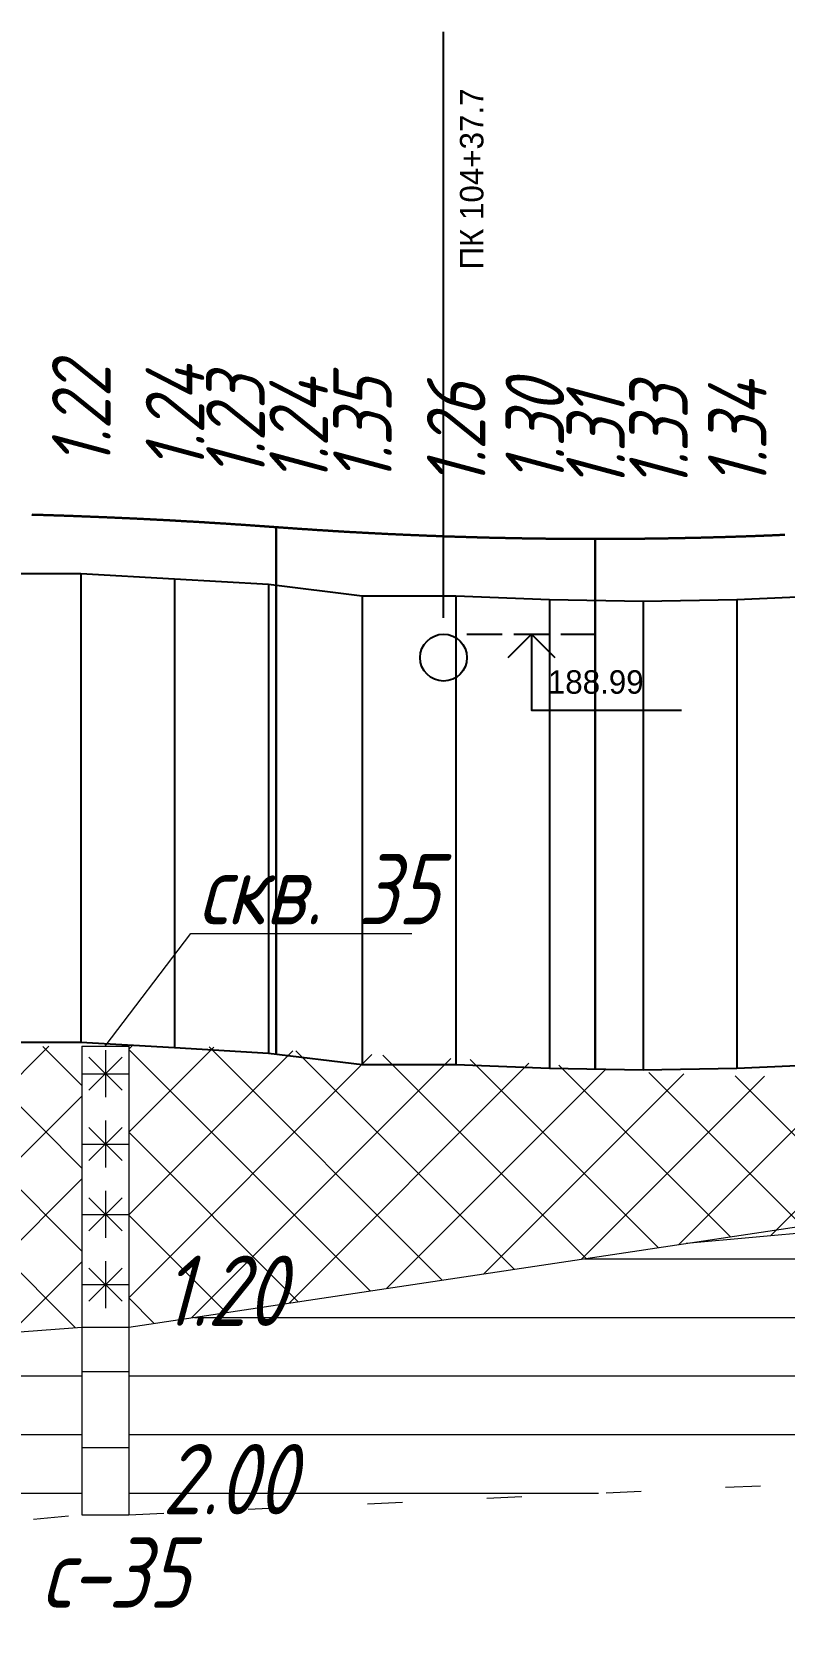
# Model space of a CAD drawing. Extents: x 2172 to 5772, y -842 to -248.
# Drawn here: x 5006.5 to 5038.6, y -431.8 to -363.7 of the extents above; entities that cross this region are included whole.
import ezdxf

# ---------------------------------------------------------------- set-up
doc = ezdxf.new("R2010")
doc.units = 0
doc.header["$MEASUREMENT"] = 0
doc.linetypes.add('CONTI', pattern=[0])
doc.linetypes.add('STROT', pattern=[1.7, 0.5, -1.2])
doc.layers.add('геология', color=7, linetype='CONTINUOUS', lineweight=20)
doc.layers.add('КРАСНЫЙ_ПРОФИЛЬ', color=1, linetype='CONTINUOUS', lineweight=30)
for name, color, linetype in [('ДИНАМИЧЕСКИЕ_КОММУНИКАЦИИ', 7, 'CONTINUOUS'), ('РАБОЧИЕ_ОТМЕТКИ', 1, 'CONTINUOUS'), ('ЧЕРНЫЙ_ПРОФИЛЬ', 7, 'CONTINUOUS')]:
    doc.layers.add(name, color=color, linetype=linetype)
doc.styles.add('ГОСТ', font='gost.TTF', dxfattribs={"oblique": 15, "height": 1})
pattern_1 = [(45, (2171.596, -898.5895), (-1.767767, 1.767767), []), (135, (2171.596, -898.5895), (-1.767767, -1.767767), [])]

# ---------------------------------------------------------------- blocks, each defined once
blk = doc.blocks.new('*U25')
at = {"layer": 'ДИНАМИЧЕСКИЕ_КОММУНИКАЦИИ', "color": 0}
blk.add_circle((0, 0), 1, dxfattribs=at)
blk = doc.blocks.new('*U26')
at = {"layer": 'ДИНАМИЧЕСКИЕ_КОММУНИКАЦИИ', "color": 0}
blk.add_text('188.99', height=1, dxfattribs=at).set_placement((4.45, -2.54))

msp = doc.modelspace()

# ---------------------------------------------------------------- hatches: boundary and pattern name
at = {"layer": 'геология', "linetype": 'Continuous'}
h = msp.add_hatch(dxfattribs=at)
h.set_pattern_fill('ANSI37', color=1, scale=20, style=0)
h.set_pattern_definition(pattern_1)
edge = h.paths.add_edge_path()
edge.add_line((5058.397, -409.789), (5040.596, -408.31))
edge.add_line((5040.596, -408.31), (5036.596, -408.29))
edge.add_line((5036.596, -408.29), (5032.596, -408.13))
edge.add_line((5032.596, -408.13), (5028.596, -407.8))
edge.add_line((5028.596, -407.8), (5024.596, -407.55))
edge.add_line((5024.596, -407.55), (5020.596, -407.35))
edge.add_line((5020.596, -407.35), (5016.596, -407.16))
edge.add_line((5016.596, -407.16), (5012.596, -406.98))
edge.add_line((5012.596, -406.98), (5010.635, -406.999))
edge.add_line((5010.635, -406.999), (5010.635, -419.009))
edge.add_line((5010.635, -419.009), (5057.492, -411.971))
edge.add_arc((5061.369, -412.3), 3.89, 139.8176, 175.15442, ccw=False)
edge = h.paths.add_edge_path()
edge.add_line((5068.178, -404.573), (5064.596, -405.37))
edge.add_line((5064.596, -405.37), (5060.596, -406.22))
edge.add_line((5060.596, -406.22), (5056.596, -406.97))
edge.add_line((5056.596, -406.97), (5052.596, -407.65))
edge.add_line((5052.596, -407.65), (5048.596, -407.98))
edge.add_line((5048.596, -407.98), (5044.596, -408.14))
edge.add_line((5044.596, -408.14), (5040.596, -408.31))
edge.add_line((5040.596, -408.31), (5058.397, -409.789))
edge.add_arc((5061.369, -412.3), 3.89, 30.67706, 139.8176, ccw=False)
edge.add_line((5064.715, -410.315), (5067.164, -410.518))
edge.add_line((5067.164, -410.518), (5068.178, -410.366))
edge.add_line((5068.178, -410.366), (5068.178, -404.573))
edge = h.paths.add_edge_path()
edge.add_line((5096.596, -404.172), (5096.596, -404.13))
edge.add_line((5096.596, -404.13), (5092.596, -403.4))
edge.add_line((5092.596, -403.4), (5088.596, -402.99))
edge.add_line((5088.596, -402.99), (5084.596, -402.72))
edge.add_line((5084.596, -402.72), (5080.596, -402.76))
edge.add_line((5080.596, -402.76), (5076.596, -403.1))
edge.add_line((5076.596, -403.1), (5072.596, -403.7))
edge.add_line((5072.596, -403.7), (5069.178, -404.366))
edge.add_line((5069.178, -404.366), (5070.178, -404.366))
edge.add_line((5070.178, -404.366), (5070.178, -410.366))
edge.add_line((5070.178, -410.366), (5084.647, -410.034))
edge.add_line((5084.647, -410.034), (5096.838, -410.763))
edge.add_arc((5098.78, -407.392), 3.89, 180, 240.04553, ccw=False)
edge.add_arc((5098.78, -407.392), 3.89, 124.1536, 180, ccw=False)
edge = h.paths.add_edge_path()
edge.add_line((5120.596, -408.88), (5116.596, -407.77))
edge.add_line((5116.596, -407.77), (5112.596, -406.93))
edge.add_line((5112.596, -406.93), (5108.596, -406.05))
edge.add_line((5108.596, -406.05), (5104.596, -405.14))
edge.add_line((5104.596, -405.14), (5101.693, -404.813))
edge.add_arc((5098.78, -407.392), 3.89, 0, 41.52261, ccw=False)
edge.add_arc((5098.78, -407.392), 3.89, 293.11307, 360, ccw=False)
edge.add_line((5100.307, -410.97), (5103.262, -411.147))
edge.add_line((5103.262, -411.147), (5128.303, -414.758))
edge.add_line((5128.303, -414.758), (5128.303, -411.758))
edge.add_line((5128.303, -411.758), (5129.303, -411.758))
edge.add_line((5129.303, -411.758), (5128.596, -411.49))
edge.add_line((5128.596, -411.49), (5124.596, -410.12))
edge.add_line((5124.596, -410.12), (5120.596, -408.88))
h.paths.add_polyline_path([(5156.596, -423.48), (5152.596, -421.8), (5148.596, -420), (5144.596, -418), (5140.596, -416.16), (5136.596, -414.49), (5132.596, -413.01), (5130.303, -412.138), (5130.303, -414.758), (5155.472, -426.353), (5189.091, -430.057), (5189.091, -428.057), (5190.091, -428.057), (5188.596, -427.68), (5184.596, -426.81), (5180.596, -426.48), (5176.596, -426), (5172.596, -425.51), (5168.596, -425.12), (5164.596, -424.59), (5160.596, -424.09)])
h.paths.add_polyline_path([(5224.596, -435.25), (5220.596, -434.77), (5216.596, -434.35), (5212.596, -433.54), (5208.596, -432.81), (5204.596, -432.03), (5200.596, -430.64), (5196.596, -429.68), (5192.596, -428.69), (5191.091, -428.309), (5191.091, -430.057), (5216.701, -436.875), (5250.3, -441.943), (5250.3, -438.846), (5248.596, -438.68), (5244.596, -438.3), (5240.596, -437.89), (5236.596, -437.31), (5232.596, -436.56), (5228.596, -435.87)])
h.paths.add_polyline_path([(5280.596, -442.87), (5276.596, -441.78), (5272.596, -441.57), (5268.596, -440.66), (5264.596, -439.98), (5260.596, -439.68), (5256.596, -439.31), (5252.596, -439.07), (5252.3, -439.041), (5252.3, -441.943), (5266.285, -443.519), (5276.572, -445.311), (5292.596, -446.62), (5288.596, -445.37), (5284.596, -444.09)])
h.paths.add_polyline_path([(5310.157, -445.848), (5308.596, -445.95), (5304.596, -446.8), (5300.596, -447.32), (5296.596, -447.04), (5292.596, -446.62), (5276.572, -445.311), (5290.186, -449.892), (5310.157, -452.781)])
edge = h.paths.add_edge_path()
edge.add_line((5325.392, -447.905), (5324.596, -447.75))
edge.add_line((5324.596, -447.75), (5320.596, -446.92))
edge.add_line((5320.596, -446.92), (5316.596, -446.11))
edge.add_line((5316.596, -446.11), (5312.596, -445.69))
edge.add_line((5312.596, -445.69), (5311.157, -445.783))
edge.add_line((5311.157, -445.783), (5312.157, -445.783))
edge.add_line((5312.157, -445.783), (5312.157, -452.783))
edge.add_line((5312.157, -452.783), (5323.717, -453.945))
edge.add_arc((5326.776, -451.541), 3.89, 180, 218.16699, ccw=False)
edge.add_arc((5326.776, -451.541), 3.89, 110.836, 180, ccw=False)
edge = h.paths.add_edge_path()
edge.add_line((5330.596, -448.925), (5329.427, -448.694))
edge.add_arc((5326.776, -451.541), 3.89, 0, 47.03873, ccw=False)
edge.add_arc((5326.776, -451.541), 3.89, 310.35507, 360, ccw=False)
edge.add_line((5329.295, -454.505), (5333.372, -454.915))
edge.add_line((5333.372, -454.915), (5349.904, -456.331))
edge.add_line((5349.904, -456.331), (5330.596, -448.925))
h.paths.add_polyline_path([(5370.481, -452.375), (5368.773, -452.51), (5364.596, -453.65), (5360.596, -453.58), (5356.596, -453.53), (5352.596, -453.34), (5348.596, -452.61), (5344.596, -451.87), (5340.596, -450.89), (5336.596, -450.02), (5332.596, -449.32), (5330.596, -448.925), (5349.904, -456.331), (5370.31, -457.032)])
h.paths.add_polyline_path([(5367.242, -456.013), (5368.242, -454.013), (5369.242, -456.013)], flags=16)
edge = h.paths.add_edge_path()
edge.add_line((5412.596, -454.68), (5408.596, -453.16))
edge.add_line((5408.596, -453.16), (5404.596, -451.97))
edge.add_line((5404.596, -451.97), (5400.596, -451.32))
edge.add_line((5400.596, -451.32), (5396.596, -451.09))
edge.add_line((5396.596, -451.09), (5392.532, -450.815))
edge.add_line((5392.532, -450.815), (5388.512, -451.168))
edge.add_line((5388.512, -451.168), (5384.596, -451.574))
edge.add_line((5384.596, -451.574), (5380.596, -451.879))
edge.add_line((5380.596, -451.879), (5376.575, -452.044))
edge.add_line((5376.575, -452.044), (5372.663, -452.206))
edge.add_line((5372.663, -452.206), (5371.254, -452.314))
edge.add_line((5371.254, -452.314), (5372.31, -453.032))
edge.add_line((5372.31, -453.032), (5372.31, -457.032))
edge.add_line((5372.31, -457.032), (5387.328, -459.422))
edge.add_line((5387.328, -459.422), (5402.013, -459.992))
edge.add_line((5402.013, -459.992), (5414.483, -460.809))
edge.add_arc((5415.2, -464.633), 3.89, 71.88426, 100.62054, ccw=False)
edge.add_line((5416.409, -460.935), (5430.596, -461.865))
edge.add_line((5430.596, -461.865), (5428.596, -460.72))
edge.add_line((5428.596, -460.72), (5424.596, -458.45))
edge.add_line((5424.596, -458.45), (5420.596, -457.17))
edge.add_line((5420.596, -457.17), (5416.596, -455.91))
edge.add_line((5416.596, -455.91), (5412.596, -454.68))
edge = h.paths.add_edge_path(flags=16)
edge.add_arc((5397.269, -455.3), 3.89, 0, 360)
h.paths.add_polyline_path([(5252.976, -446.173), (5261.501, -446.173), (5261.501, -441.67), (5252.976, -441.67)], flags=17)
h.paths.add_polyline_path([(5252.976, -442.477), (5261.501, -442.477), (5261.501, -437.974), (5252.976, -437.974)])
h.paths.add_polyline_path([(5312.833, -453.531), (5321.572, -453.531), (5321.572, -449.027), (5312.833, -449.027)], flags=17)
h.paths.add_polyline_path([(5357.949, -456.519), (5366.473, -456.519), (5366.473, -452.015), (5357.949, -452.015)], flags=16)
h.paths.add_polyline_path([(5394.624, -457.357), (5399.944, -457.357), (5399.944, -452.847), (5394.624, -452.847)], flags=0)
h.paths.add_polyline_path([(5372.986, -457.536), (5381.725, -457.536), (5381.725, -453.033), (5372.952, -453.087)], flags=17)
h = msp.add_hatch(dxfattribs=at)
h.set_pattern_fill('ANSI31', scale=20, angle=135, style=0)
h.set_pattern_definition([(180, (2171.596, -898.5895), (-4e-16, -2.5), [])])
h.paths.add_polyline_path([(5310.157, -452.781), (5290.186, -449.892), (5252.3, -443.943), (5252.3, -458.943), (5310.157, -465.783)])
h.paths.add_polyline_path([(5291.992, -455.936, -1), (5284.211, -455.936, -1)], flags=16)
h.paths.add_polyline_path([(5307.089, -461.92), (5309.089, -461.92), (5309.089, -463.92), (5307.089, -463.92)], flags=16)
h.paths.add_polyline_path([(5250.3, -443.943), (5191.091, -438.057), (5191.091, -448.057), (5250.3, -458.943)])
h.paths.add_polyline_path([(5224.996, -448.182, -1), (5232.777, -448.182, -1)], flags=16)
h.paths.add_polyline_path([(5189.091, -438.057), (5161.951, -432.05, -0.35106), (5164.991, -435.846, -1), (5157.21, -435.846, -0.404383), (5160.969, -431.958), (5160.974, -431.76), (5153.37, -430.057), (5130.303, -423.758), (5130.303, -431.758), (5189.091, -448.057)])
h.paths.add_polyline_path([(5182.283, -440.103, -1), (5174.502, -440.103, -1)], flags=16)
h.paths.add_polyline_path([(5128.303, -423.758), (5070.178, -412.366), (5070.178, -424.366), (5128.303, -431.758)])
h.paths.add_polyline_path([(5116.905, -425.321, -1), (5109.124, -425.321, -1)], flags=16)
h.paths.add_polyline_path([(5068.178, -412.366), (5065.245, -412.633, -0.837484), (5057.617, -413.327), (5034.426, -415.436), (5010.635, -419.009), (5010.635, -427.009), (5068.178, -424.366)])
h.paths.add_polyline_path([(5057.479, -420.301, -1), (5065.259, -420.301, -1)], flags=16)
h.paths.add_polyline_path([(5008.635, -419.009), (4950.7, -423.332), (4950.7, -432.332), (5008.635, -427.009)])
h.paths.add_polyline_path([(4983.026, -424.831, -1), (4990.807, -424.831, -1)], flags=16)
h.paths.add_polyline_path([(4948.7, -423.332), (4945.982, -422.949), (4890.944, -421.05), (4890.944, -430.05), (4948.7, -432.332)])
h.paths.add_polyline_path([(4945.865, -427.518, -1), (4938.084, -427.518, -1)], flags=16)
h.paths.add_polyline_path([(4858.676, -420.391, -0.414214), (4862.567, -416.5), (4862.653, -415.972), (4838.485, -411.304), (4830.991, -410.994), (4830.991, -427.994), (4881.27, -429.778, -0.349911), (4878.245, -425.985, -1), (4886.026, -425.985, -0.369942), (4882.73, -429.83), (4888.944, -430.05), (4888.944, -421.05), (4862.653, -415.972), (4862.567, -416.5, -0.414214), (4866.457, -420.391, -1)])
h.paths.add_polyline_path([(4828.991, -410.994), (4812.718, -410.53), (4792.986, -410.614), (4770.481, -409.911), (4770.481, -425.911), (4828.991, -427.994)])
h.paths.add_polyline_path([(4768.481, -409.911), (4736.596, -412.39), (4736.596, -422.515), (4768.481, -425.911)])
h.paths.add_polyline_path([(4748.756, -417.417, -1), (4740.975, -417.417, -1)], flags=16)
h.paths.add_polyline_path([(5297.795, -464.426), (5307.608, -464.426), (5307.608, -459.92), (5297.795, -459.92)], flags=25)
h.paths.add_polyline_path([(5286.115, -457.985), (5290.351, -457.985), (5290.351, -453.482), (5286.115, -453.482)], flags=8)
h.paths.add_polyline_path([(5252.976, -446.173), (5261.501, -446.173), (5261.501, -441.67), (5252.976, -441.67)], flags=9)
h.paths.add_polyline_path([(5252.976, -459.677), (5261.716, -459.677), (5261.716, -455.17), (5252.976, -455.17)], flags=25)
h.paths.add_polyline_path([(5226.901, -450.231), (5231.136, -450.231), (5231.136, -445.728), (5226.901, -445.728)], flags=8)
h.paths.add_polyline_path([(5191.766, -448.79), (5200.506, -448.79), (5200.506, -444.284), (5191.766, -444.284)], flags=25)
h.paths.add_polyline_path([(5176.407, -442.152), (5180.642, -442.152), (5180.642, -437.649), (5176.407, -437.649)], flags=8)
h.paths.add_polyline_path([(5130.979, -432.492), (5139.719, -432.492), (5139.719, -427.985), (5130.979, -427.985)], flags=24)
h.paths.add_polyline_path([(5125.827, -436.478), (5135.209, -436.478), (5135.209, -431.975), (5125.827, -431.975)], flags=9)
h.paths.add_polyline_path([(5111.029, -427.37), (5115.264, -427.37), (5115.264, -422.867), (5111.029, -422.867)], flags=8)
h.paths.add_polyline_path([(5070.854, -414.137), (5079.592, -414.137), (5079.592, -409.634), (5070.854, -409.634)], flags=9)
h.paths.add_polyline_path([(5070.853, -425.1), (5079.593, -425.1), (5079.593, -420.593), (5070.853, -420.593)], flags=25)
h.paths.add_polyline_path([(5059.383, -422.35), (5063.619, -422.35), (5063.619, -417.847), (5059.383, -417.847)], flags=8)
h.paths.add_polyline_path([(5011.311, -427.743), (5020.051, -427.743), (5020.051, -423.236), (5011.311, -423.236)], flags=9)
h.paths.add_polyline_path([(5011.311, -419.704), (5019.408, -419.704), (5019.408, -415.198), (5011.311, -415.198)], flags=24)
h.paths.add_polyline_path([(4984.931, -426.88), (4989.166, -426.88), (4989.166, -422.377), (4984.931, -422.377)], flags=8)
h.paths.add_polyline_path([(4951.375, -433.065), (4960.116, -433.065), (4960.116, -428.559), (4951.375, -428.559)], flags=9)
h.paths.add_polyline_path([(4951.376, -424.263), (4958.828, -424.263), (4958.828, -419.76), (4951.376, -419.76)], flags=24)
h.paths.add_polyline_path([(4939.988, -429.567), (4944.224, -429.567), (4944.224, -425.063), (4939.988, -425.063)], flags=8)
h.paths.add_polyline_path([(4891.62, -430.784), (4900.36, -430.784), (4900.36, -426.277), (4891.62, -426.277)], flags=25)
h.paths.add_polyline_path([(4831.666, -428.727), (4840.407, -428.727), (4840.407, -424.221), (4831.666, -424.221)], flags=25)
h.paths.add_polyline_path([(4771.157, -410.825), (4779.895, -410.825), (4779.895, -406.322), (4771.157, -406.322)], flags=9)
h.paths.add_polyline_path([(4771.156, -426.645), (4779.896, -426.645), (4779.896, -422.138), (4771.156, -422.138)], flags=25)
h.paths.add_polyline_path([(4742.88, -419.466), (4747.116, -419.466), (4747.116, -414.963), (4742.88, -414.963)], flags=8)
h = msp.add_hatch(dxfattribs=at)
h.set_pattern_fill('ANSI37', color=1, scale=20, style=0)
h.set_pattern_definition(pattern_1)
h.paths.add_polyline_path([(5008.635, -407.019), (5004.596, -407.03), (5000.596, -406.8), (4996.596, -406.94), (4992.596, -407.37), (4988.596, -407.73), (4984.596, -408.09), (4980.596, -408.4), (4976.596, -408.8), (4972.596, -409.32), (4968.596, -410.02), (4964.596, -410.72), (4960.596, -411.39), (4956.596, -412.03), (4952.596, -412.26), (4950.7, -412.307), (4950.7, -423.332), (5008.635, -419.009)])
h.paths.add_polyline_path([(4983.46, -413.759, -1), (4991.241, -413.759, -1)], flags=16)
h.paths.add_polyline_path([(4984.709, -415.808), (4990.015, -415.808), (4990.015, -411.308), (4984.709, -411.308)], flags=8)
h.paths.add_polyline_path([(4951.376, -424.263), (4958.828, -424.263), (4958.828, -419.76), (4951.376, -419.76)], flags=9)
h = msp.add_hatch(dxfattribs=at)
h.set_pattern_fill('ANSI31', scale=20, style=0)
h.set_pattern_definition([(45, (2171.596, -898.5895), (-1.767767, 1.767767), [])])
h.paths.add_polyline_path([(4867.001, -412.939), (4862.381, -412.494), (4846.625, -411.641), (4838.485, -411.304), (4888.944, -421.05), (4888.944, -415.05), (4887.876, -414.947), (4887.876, -416.892), (4885.876, -416.892), (4885.876, -414.892), (4887.299, -414.892), (4873.217, -413.537, -0.502683)])
h.paths.add_polyline_path([(4912.581, -418.243), (4890.944, -415.05), (4890.944, -421.05), (4945.982, -422.949)])
h.paths.add_polyline_path([(5057.479, -412.3, -0.021146), (5057.492, -411.971), (5034.426, -415.436), (5057.617, -413.327, -0.066881)])
h.paths.add_polyline_path([(5068.178, -410.366), (5064.978, -410.847, -0.09598), (5065.259, -412.3, -0.021437), (5065.245, -412.633), (5068.178, -412.366)])
h.paths.add_polyline_path([(5113.36, -412.606), (5103.262, -411.147), (5100.307, -410.97, -0.23578), (5096.838, -410.763), (5084.647, -410.034), (5070.178, -410.366), (5070.178, -412.366), (5128.303, -423.758), (5128.303, -414.758), (5113.36, -412.606, -0.372857), (5116.695, -416.457, -1), (5108.914, -416.457, -0.456816)])
h.paths.add_polyline_path([(5125.235, -416.6), (5127.235, -416.6), (5127.235, -418.6), (5125.235, -418.6)], flags=16)
h.paths.add_polyline_path([(5189.091, -430.057), (5161.08, -426.971), (5160.974, -431.76), (5189.091, -438.057)])
h.paths.add_polyline_path([(5186.022, -432.899), (5188.022, -432.899), (5188.022, -434.899), (5186.022, -434.899)], flags=16)
h.paths.add_polyline_path([(5155.472, -426.353), (5130.303, -414.758), (5130.303, -423.758), (5153.37, -430.057), (5160.974, -431.76), (5161.08, -426.971)])
h.paths.add_polyline_path([(5216.701, -436.875), (5191.091, -430.057), (5191.091, -438.057), (5250.3, -443.943), (5250.3, -441.943)])
h.paths.add_polyline_path([(5276.572, -445.311), (5266.285, -443.519), (5252.3, -441.943), (5252.3, -443.943), (5290.186, -449.892)])
h.paths.add_polyline_path([(5176.729, -435.405), (5185.682, -435.405), (5185.682, -430.901), (5176.729, -430.901)], flags=25)
h.paths.add_polyline_path([(5130.979, -424.598), (5139.076, -424.598), (5139.076, -420.091), (5130.979, -420.091)], flags=25)
h.paths.add_polyline_path([(5191.766, -438.814), (5199.863, -438.814), (5199.863, -434.308), (5191.766, -434.308)], flags=25)
h.paths.add_polyline_path([(5252.976, -446.173), (5261.501, -446.173), (5261.501, -441.67), (5252.976, -441.67)], flags=9)
h = msp.add_hatch(dxfattribs=at)
h.set_pattern_fill('ANSI31', scale=26, angle=135, style=0)
h.set_pattern_definition([(180, (6423.4675, -2871.397), (-7e-16, -3.25), [])])
h.paths.add_polyline_path([(5010.635, -419.009), (5008.635, -419.009), (5008.635, -427.009), (5010.635, -427.009)])

# ---------------------------------------------------------------- linework, layer by layer
at = {"layer": 'геология', "color": 7, "linetype": 'Continuous'}
for p, q in [((5009.635, -407.009), (5013.281, -402.208)), ((5013.281, -402.208), (5022.725, -402.208)), ((5008.635, -407.009), (5010.635, -407.009)), ((5010.635, -419.009), (5068.178, -410.366)), ((5068.178, -412.366), (5034.426, -415.436)), ((4950.7, -423.332), (5008.635, -419.009)), ((5008.635, -419.009), (5010.635, -419.009)), ((5008.635, -419.009), (5010.635, -419.009)), ((5008.635, -427.009), (5010.635, -427.009)), ((5008.635, -427.009), (5010.635, -427.009)), ((5008.635, -427.009), (5010.635, -427.009))]:
    msp.add_line(p, q, dxfattribs=at)
at = {"layer": 'геология', "color": 7, "linetype": 'Continuous', "ltscale": 5}
for p, q in [((5008.635, -407.009), (5008.635, -427.009)), ((5010.635, -407.009), (5010.635, -427.009))]:
    msp.add_line(p, q, dxfattribs=at)
at = {"layer": 'геология', "color": 1, "linetype": 'Continuous'}
for p, q in [((5009.642, -407.192), (5009.642, -409.192)), ((5008.935, -408.899), (5010.349, -407.485)), ((5010.349, -408.899), (5008.935, -407.485)), ((5008.642, -408.192), (5010.642, -408.192)), ((5009.642, -410.192), (5009.642, -412.192)), ((5008.935, -411.899), (5010.349, -410.485)), ((5010.349, -411.899), (5008.935, -410.485)), ((5008.642, -411.192), (5010.642, -411.192)), ((5008.935, -414.899), (5010.349, -413.485)), ((5010.349, -414.899), (5008.935, -413.485)), ((5009.642, -413.192), (5009.642, -415.192)), ((5008.642, -414.192), (5010.642, -414.192)), ((5009.642, -416.192), (5009.642, -418.192)), ((5008.935, -417.899), (5010.349, -416.485)), ((5010.349, -417.899), (5008.935, -416.485)), ((5008.642, -417.192), (5010.642, -417.192))]:
    msp.add_line(p, q, dxfattribs=at)
at = {"layer": 'геология', "color": 7, "linetype": 'STROT', "ltscale": 3}
for p, q in [((5010.635, -427.009), (5068.178, -424.366)), ((4950.7, -432.332), (5008.635, -427.009))]:
    msp.add_line(p, q, dxfattribs=at)
at = {"layer": 'ДИНАМИЧЕСКИЕ_КОММУНИКАЦИИ', "color": 7}
for points in [[(5024.073, -388.736), (5024.073, -363.736)], [(5025.073, -389.436), (5026.573, -389.436)], [(5026.823, -390.436), (5027.823, -389.436), (5028.823, -390.436)], [(5027.073, -389.436), (5028.573, -389.436)], [(5027.823, -389.436), (5027.823, -392.676), (5034.223, -392.676)], [(5029.073, -389.436), (5030.573, -389.436)]]:
    msp.add_lwpolyline(points, dxfattribs=at)
at = {"layer": 'КРАСНЫЙ_ПРОФИЛЬ'}
for p, q in [((5016.929, -384.87), (5016.929, -407.349)), ((5030.547, -385.373), (5030.547, -407.992))]:
    msp.add_line(p, q, dxfattribs=at)
for points in [[(5006.493, -384.336), (5006.533, -384.337), (5006.573, -384.339), (5006.613, -384.34), (5006.653, -384.341), (5006.693, -384.342), (5006.733, -384.343), (5006.773, -384.344), (5006.813, -384.346), (5006.853, -384.347), (5006.893, -384.348), (5006.933, -384.349), (5006.973, -384.35), (5007.013, -384.352), (5007.053, -384.353), (5007.093, -384.354), (5007.133, -384.355), (5007.173, -384.357), (5007.213, -384.358), (5007.253, -384.359), (5007.293, -384.36), (5007.333, -384.362), (5007.373, -384.363), (5007.413, -384.364), (5007.453, -384.365), (5007.493, -384.367), (5007.533, -384.368), (5007.573, -384.369), (5007.613, -384.371), (5007.653, -384.372), (5007.693, -384.373), (5007.733, -384.375), (5007.773, -384.376), (5007.813, -384.377), (5007.853, -384.379), (5007.893, -384.38), (5007.933, -384.382), (5007.972, -384.383), (5008.012, -384.384), (5008.052, -384.386), (5008.092, -384.387), (5008.132, -384.389), (5008.172, -384.39), (5008.212, -384.391), (5008.252, -384.393), (5008.292, -384.394), (5008.332, -384.396), (5008.372, -384.397), (5008.412, -384.399), (5008.452, -384.4), (5008.492, -384.402), (5008.532, -384.403), (5008.572, -384.405), (5008.596, -384.406), (5008.612, -384.406), (5008.652, -384.408), (5008.692, -384.409), (5008.732, -384.411), (5008.772, -384.412), (5008.812, -384.414), (5008.852, -384.415), (5008.892, -384.417), (5008.932, -384.418), (5008.972, -384.42), (5009.012, -384.422), (5009.052, -384.423), (5009.092, -384.425), (5009.132, -384.426), (5009.172, -384.428), (5009.212, -384.43), (5009.252, -384.431), (5009.292, -384.433), (5009.332, -384.434), (5009.372, -384.436), (5009.412, -384.438), (5009.452, -384.439), (5009.492, -384.441), (5009.532, -384.443), (5009.572, -384.444), (5009.612, -384.446), (5009.652, -384.448), (5009.692, -384.449), (5009.732, -384.451), (5009.772, -384.453), (5009.812, -384.454), (5009.852, -384.456), (5009.892, -384.458), (5009.932, -384.46), (5009.972, -384.461), (5010.012, -384.463), (5010.052, -384.465), (5010.092, -384.467), (5010.132, -384.468), (5010.172, -384.47), (5010.212, -384.472), (5010.252, -384.474), (5010.292, -384.475), (5010.332, -384.477), (5010.372, -384.479), (5010.412, -384.481), (5010.452, -384.483), (5010.491, -384.485), (5010.531, -384.486), (5010.571, -384.488), (5010.611, -384.49), (5010.651, -384.492), (5010.691, -384.494), (5010.731, -384.496), (5010.771, -384.498), (5010.811, -384.499), (5010.851, -384.501), (5010.891, -384.503), (5010.931, -384.505), (5010.971, -384.507), (5011.011, -384.509), (5011.051, -384.511), (5011.091, -384.513), (5011.131, -384.515), (5011.171, -384.517), (5011.211, -384.519), (5011.251, -384.521), (5011.291, -384.523), (5011.331, -384.525), (5011.371, -384.527), (5011.411, -384.529), (5011.451, -384.531), (5011.491, -384.533), (5011.531, -384.535), (5011.571, -384.537), (5011.611, -384.539), (5011.651, -384.541), (5011.691, -384.543), (5011.731, -384.545), (5011.771, -384.547), (5011.811, -384.549), (5011.851, -384.551), (5011.891, -384.553), (5011.931, -384.555), (5011.971, -384.557), (5012.011, -384.559), (5012.051, -384.561), (5012.091, -384.563), (5012.131, -384.565), (5012.171, -384.568), (5012.211, -384.57), (5012.251, -384.572), (5012.291, -384.574), (5012.331, -384.576), (5012.371, -384.578), (5012.411, -384.58), (5012.451, -384.583), (5012.491, -384.585), (5012.531, -384.587), (5012.571, -384.589), (5012.596, -384.591), (5012.611, -384.591), (5012.651, -384.594), (5012.691, -384.596), (5012.731, -384.598), (5012.771, -384.6), (5012.811, -384.602), (5012.851, -384.605), (5012.891, -384.607), (5012.931, -384.609), (5012.971, -384.611), (5013.01, -384.614), (5013.05, -384.616), (5013.09, -384.618), (5013.13, -384.621), (5013.17, -384.623), (5013.21, -384.625), (5013.25, -384.628), (5013.29, -384.63), (5013.33, -384.632), (5013.37, -384.634), (5013.41, -384.637), (5013.45, -384.639), (5013.49, -384.641), (5013.53, -384.644), (5013.57, -384.646), (5013.61, -384.649), (5013.65, -384.651), (5013.69, -384.653), (5013.73, -384.656), (5013.77, -384.658), (5013.81, -384.661), (5013.85, -384.663), (5013.89, -384.665), (5013.93, -384.668), (5013.97, -384.67), (5014.01, -384.673), (5014.05, -384.675), (5014.09, -384.678), (5014.13, -384.68), (5014.17, -384.683), (5014.21, -384.685), (5014.25, -384.687), (5014.29, -384.69), (5014.33, -384.692), (5014.37, -384.695), (5014.41, -384.697), (5014.45, -384.7), (5014.49, -384.703), (5014.53, -384.705), (5014.57, -384.708), (5014.61, -384.71), (5014.65, -384.713), (5014.69, -384.715), (5014.73, -384.718), (5014.77, -384.72), (5014.81, -384.723), (5014.85, -384.726), (5014.89, -384.728), (5014.93, -384.731), (5014.97, -384.733), (5015.01, -384.736), (5015.05, -384.739), (5015.09, -384.741), (5015.13, -384.744), (5015.17, -384.747), (5015.21, -384.749), (5015.25, -384.752), (5015.29, -384.754), (5015.33, -384.757), (5015.37, -384.76), (5015.41, -384.763), (5015.45, -384.765), (5015.49, -384.768), (5015.529, -384.771), (5015.569, -384.773), (5015.609, -384.776), (5015.649, -384.779), (5015.689, -384.782), (5015.729, -384.784), (5015.769, -384.787), (5015.809, -384.79), (5015.849, -384.793), (5015.889, -384.795), (5015.929, -384.798), (5015.969, -384.801), (5016.009, -384.804), (5016.049, -384.806), (5016.089, -384.809), (5016.129, -384.812), (5016.169, -384.815), (5016.209, -384.818), (5016.249, -384.821), (5016.289, -384.823), (5016.329, -384.826), (5016.369, -384.829), (5016.409, -384.832), (5016.449, -384.835), (5016.489, -384.838), (5016.529, -384.841), (5016.569, -384.843), (5016.596, -384.845), (5016.609, -384.846), (5016.649, -384.849), (5016.689, -384.852), (5016.729, -384.855), (5016.769, -384.858), (5016.809, -384.861), (5016.849, -384.864), (5016.889, -384.867), (5016.929, -384.87)], [(5016.929, -384.87), (5016.969, -384.873), (5017.009, -384.876), (5017.049, -384.879), (5017.089, -384.881), (5017.129, -384.884), (5017.169, -384.887), (5017.209, -384.89), (5017.249, -384.893), (5017.289, -384.896), (5017.329, -384.899), (5017.369, -384.902), (5017.409, -384.905), (5017.449, -384.907), (5017.489, -384.91), (5017.529, -384.913), (5017.569, -384.916), (5017.609, -384.919), (5017.649, -384.921), (5017.689, -384.924), (5017.729, -384.927), (5017.769, -384.93), (5017.809, -384.933), (5017.849, -384.935), (5017.889, -384.938), (5017.929, -384.941), (5017.969, -384.944), (5018.009, -384.946), (5018.049, -384.949), (5018.089, -384.952), (5018.129, -384.954), (5018.169, -384.957), (5018.209, -384.96), (5018.249, -384.962), (5018.289, -384.965), (5018.328, -384.968), (5018.368, -384.97), (5018.408, -384.973), (5018.448, -384.976), (5018.488, -384.978), (5018.528, -384.981), (5018.568, -384.984), (5018.608, -384.986), (5018.648, -384.989), (5018.688, -384.991), (5018.728, -384.994), (5018.768, -384.996), (5018.808, -384.999), (5018.848, -385.001), (5018.888, -385.004), (5018.928, -385.007), (5018.968, -385.009), (5019.008, -385.012), (5019.048, -385.014), (5019.088, -385.017), (5019.128, -385.019), (5019.168, -385.021), (5019.208, -385.024), (5019.248, -385.026), (5019.288, -385.029), (5019.328, -385.031), (5019.368, -385.034), (5019.408, -385.036), (5019.448, -385.039), (5019.488, -385.041), (5019.528, -385.043), (5019.568, -385.046), (5019.608, -385.048), (5019.648, -385.05), (5019.688, -385.053), (5019.728, -385.055), (5019.768, -385.058), (5019.808, -385.06), (5019.848, -385.062), (5019.888, -385.065), (5019.928, -385.067), (5019.968, -385.069), (5020.008, -385.071), (5020.048, -385.074), (5020.088, -385.076), (5020.128, -385.078), (5020.168, -385.08), (5020.208, -385.083), (5020.248, -385.085), (5020.288, -385.087), (5020.328, -385.089), (5020.368, -385.092), (5020.408, -385.094), (5020.448, -385.096), (5020.488, -385.098), (5020.528, -385.1), (5020.568, -385.103), (5020.596, -385.104), (5020.608, -385.105), (5020.648, -385.107), (5020.688, -385.109), (5020.728, -385.111), (5020.768, -385.113), (5020.808, -385.115), (5020.848, -385.117), (5020.888, -385.12), (5020.928, -385.122), (5020.968, -385.124), (5021.008, -385.126), (5021.048, -385.128), (5021.088, -385.13), (5021.128, -385.132), (5021.168, -385.134), (5021.208, -385.136), (5021.248, -385.138), (5021.288, -385.14), (5021.328, -385.142), (5021.368, -385.144), (5021.408, -385.146), (5021.448, -385.148), (5021.488, -385.15), (5021.528, -385.152), (5021.567, -385.154), (5021.607, -385.156), (5021.647, -385.158), (5021.687, -385.16), (5021.727, -385.162), (5021.767, -385.164), (5021.807, -385.165), (5021.847, -385.167), (5021.887, -385.169), (5021.927, -385.171), (5021.967, -385.173), (5022.007, -385.175), (5022.047, -385.177), (5022.087, -385.179), (5022.127, -385.18), (5022.167, -385.182), (5022.207, -385.184), (5022.247, -385.186), (5022.287, -385.188), (5022.327, -385.189), (5022.367, -385.191), (5022.407, -385.193), (5022.447, -385.195), (5022.487, -385.196), (5022.527, -385.198), (5022.567, -385.2), (5022.607, -385.202), (5022.647, -385.203), (5022.687, -385.205), (5022.727, -385.207), (5022.767, -385.208), (5022.807, -385.21), (5022.847, -385.212), (5022.887, -385.213), (5022.927, -385.215), (5022.967, -385.217), (5023.007, -385.218), (5023.047, -385.22), (5023.087, -385.222), (5023.127, -385.223), (5023.167, -385.225), (5023.207, -385.227), (5023.247, -385.228), (5023.287, -385.23), (5023.327, -385.231), (5023.367, -385.233), (5023.407, -385.234), (5023.447, -385.236), (5023.487, -385.237), (5023.527, -385.239), (5023.567, -385.24), (5023.607, -385.242), (5023.647, -385.243), (5023.687, -385.245), (5023.727, -385.246), (5023.767, -385.248), (5023.807, -385.249), (5023.847, -385.251), (5023.887, -385.252), (5023.927, -385.254), (5023.967, -385.255), (5024.007, -385.257), (5024.047, -385.258), (5024.087, -385.259), (5024.127, -385.261), (5024.167, -385.262), (5024.207, -385.264), (5024.247, -385.265), (5024.287, -385.266), (5024.327, -385.268), (5024.367, -385.269), (5024.407, -385.27), (5024.447, -385.272), (5024.487, -385.273), (5024.527, -385.274), (5024.567, -385.276), (5024.596, -385.277), (5024.607, -385.277), (5024.647, -385.278), (5024.687, -385.279), (5024.727, -385.281), (5024.767, -385.282), (5024.806, -385.283), (5024.846, -385.284), (5024.886, -385.286), (5024.926, -385.287), (5024.966, -385.288), (5025.006, -385.289), (5025.046, -385.291), (5025.086, -385.292), (5025.126, -385.293), (5025.166, -385.294), (5025.206, -385.295), (5025.246, -385.296), (5025.286, -385.298), (5025.326, -385.299), (5025.366, -385.3), (5025.406, -385.301), (5025.446, -385.302), (5025.486, -385.303), (5025.526, -385.304), (5025.566, -385.305), (5025.606, -385.306), (5025.646, -385.307), (5025.686, -385.309), (5025.726, -385.31), (5025.766, -385.311), (5025.806, -385.312), (5025.846, -385.313), (5025.886, -385.314), (5025.926, -385.315), (5025.966, -385.316), (5026.006, -385.317), (5026.046, -385.318), (5026.086, -385.319), (5026.126, -385.32), (5026.166, -385.321), (5026.206, -385.322), (5026.246, -385.322), (5026.286, -385.323), (5026.326, -385.324), (5026.366, -385.325), (5026.406, -385.326), (5026.446, -385.327), (5026.486, -385.328), (5026.526, -385.329), (5026.566, -385.33), (5026.606, -385.33), (5026.646, -385.331), (5026.686, -385.332), (5026.726, -385.333), (5026.766, -385.334), (5026.806, -385.335), (5026.846, -385.335), (5026.886, -385.336), (5026.926, -385.337), (5026.966, -385.338), (5027.006, -385.339), (5027.046, -385.339), (5027.086, -385.34), (5027.126, -385.341), (5027.166, -385.342), (5027.206, -385.342), (5027.246, -385.343), (5027.286, -385.344), (5027.326, -385.344), (5027.366, -385.345), (5027.406, -385.346), (5027.446, -385.347), (5027.486, -385.347), (5027.526, -385.348), (5027.566, -385.349), (5027.606, -385.349), (5027.646, -385.35), (5027.686, -385.35), (5027.726, -385.351), (5027.766, -385.352), (5027.806, -385.352), (5027.846, -385.353), (5027.886, -385.353), (5027.926, -385.354), (5027.966, -385.355), (5028.005, -385.355), (5028.045, -385.356), (5028.085, -385.356), (5028.125, -385.357), (5028.165, -385.357), (5028.205, -385.358), (5028.245, -385.358), (5028.285, -385.359), (5028.325, -385.359), (5028.365, -385.36), (5028.405, -385.36), (5028.445, -385.361), (5028.485, -385.361), (5028.525, -385.362), (5028.565, -385.362), (5028.596, -385.362), (5028.605, -385.362), (5028.645, -385.363), (5028.685, -385.363), (5028.725, -385.364), (5028.765, -385.364), (5028.805, -385.364), (5028.845, -385.365), (5028.885, -385.365), (5028.925, -385.365), (5028.965, -385.366), (5029.005, -385.366), (5029.045, -385.366), (5029.085, -385.367), (5029.125, -385.367), (5029.165, -385.367), (5029.205, -385.368), (5029.245, -385.368), (5029.285, -385.368), (5029.325, -385.369), (5029.365, -385.369), (5029.405, -385.369), (5029.445, -385.369), (5029.485, -385.37), (5029.525, -385.37), (5029.565, -385.37), (5029.605, -385.37), (5029.645, -385.37), (5029.685, -385.371), (5029.725, -385.371), (5029.765, -385.371), (5029.805, -385.371), (5029.845, -385.371), (5029.885, -385.371), (5029.925, -385.372), (5029.965, -385.372), (5030.005, -385.372), (5030.045, -385.372), (5030.085, -385.372), (5030.125, -385.372), (5030.165, -385.372), (5030.205, -385.372), (5030.245, -385.372), (5030.285, -385.372), (5030.325, -385.372), (5030.365, -385.373), (5030.405, -385.373), (5030.445, -385.373), (5030.485, -385.373), (5030.525, -385.373), (5030.565, -385.373), (5030.605, -385.373), (5030.645, -385.373), (5030.685, -385.373), (5030.725, -385.373), (5030.765, -385.372), (5030.805, -385.372), (5030.845, -385.372), (5030.885, -385.372), (5030.925, -385.372), (5030.965, -385.372), (5031.005, -385.372), (5031.045, -385.372), (5031.085, -385.372), (5031.125, -385.372), (5031.165, -385.372), (5031.205, -385.371), (5031.244, -385.371), (5031.284, -385.371), (5031.324, -385.371), (5031.364, -385.371), (5031.404, -385.371), (5031.444, -385.37), (5031.484, -385.37), (5031.524, -385.37), (5031.564, -385.37), (5031.604, -385.37), (5031.644, -385.369), (5031.684, -385.369), (5031.724, -385.369), (5031.764, -385.369), (5031.804, -385.368), (5031.844, -385.368), (5031.884, -385.368), (5031.924, -385.367), (5031.964, -385.367), (5032.004, -385.367), (5032.044, -385.367), (5032.084, -385.366), (5032.124, -385.366), (5032.164, -385.366), (5032.204, -385.365), (5032.244, -385.365), (5032.284, -385.364), (5032.324, -385.364), (5032.364, -385.364), (5032.404, -385.363), (5032.444, -385.363), (5032.484, -385.362), (5032.524, -385.362), (5032.564, -385.362), (5032.596, -385.361), (5032.604, -385.361), (5032.644, -385.361), (5032.684, -385.36), (5032.724, -385.36), (5032.764, -385.359), (5032.804, -385.359), (5032.844, -385.358), (5032.884, -385.358), (5032.924, -385.357), (5032.964, -385.357), (5033.004, -385.356), (5033.044, -385.356), (5033.084, -385.355), (5033.124, -385.355), (5033.164, -385.354), (5033.204, -385.353), (5033.244, -385.353), (5033.284, -385.352), (5033.324, -385.352), (5033.364, -385.351), (5033.404, -385.35), (5033.444, -385.35), (5033.484, -385.349), (5033.524, -385.349), (5033.564, -385.348), (5033.604, -385.347), (5033.644, -385.347), (5033.684, -385.346), (5033.724, -385.345), (5033.764, -385.345), (5033.804, -385.344), (5033.844, -385.343), (5033.884, -385.342), (5033.924, -385.342), (5033.964, -385.341), (5034.004, -385.34), (5034.044, -385.339), (5034.084, -385.339), (5034.124, -385.338), (5034.164, -385.337), (5034.204, -385.336), (5034.244, -385.336), (5034.284, -385.335), (5034.324, -385.334), (5034.364, -385.333), (5034.404, -385.332), (5034.443, -385.331), (5034.483, -385.331), (5034.523, -385.33), (5034.563, -385.329), (5034.603, -385.328), (5034.643, -385.327), (5034.683, -385.326), (5034.723, -385.325), (5034.763, -385.324), (5034.803, -385.323), (5034.843, -385.323), (5034.883, -385.322), (5034.923, -385.321), (5034.963, -385.32), (5035.003, -385.319), (5035.043, -385.318), (5035.083, -385.317), (5035.123, -385.316), (5035.163, -385.315), (5035.203, -385.314), (5035.243, -385.313), (5035.283, -385.312), (5035.323, -385.311), (5035.363, -385.31), (5035.403, -385.309), (5035.443, -385.308), (5035.483, -385.307), (5035.523, -385.305), (5035.563, -385.304), (5035.603, -385.303), (5035.643, -385.302), (5035.683, -385.301), (5035.723, -385.3), (5035.763, -385.299), (5035.803, -385.298), (5035.843, -385.297), (5035.883, -385.295), (5035.923, -385.294), (5035.963, -385.293), (5036.003, -385.292), (5036.043, -385.291), (5036.083, -385.29), (5036.123, -385.288), (5036.163, -385.287), (5036.203, -385.286), (5036.243, -385.285), (5036.283, -385.283), (5036.323, -385.282), (5036.363, -385.281), (5036.403, -385.28), (5036.443, -385.278), (5036.483, -385.277), (5036.523, -385.276), (5036.563, -385.274), (5036.596, -385.273), (5036.603, -385.273), (5036.643, -385.272), (5036.683, -385.271), (5036.723, -385.269), (5036.763, -385.268), (5036.803, -385.267), (5036.843, -385.265), (5036.883, -385.264), (5036.923, -385.262), (5036.963, -385.261), (5037.003, -385.26), (5037.043, -385.258), (5037.083, -385.257), (5037.123, -385.255), (5037.163, -385.254), (5037.203, -385.253), (5037.243, -385.251), (5037.283, -385.25), (5037.323, -385.248), (5037.363, -385.247), (5037.403, -385.245), (5037.443, -385.244), (5037.483, -385.242), (5037.523, -385.241), (5037.563, -385.239), (5037.603, -385.238), (5037.643, -385.236), (5037.682, -385.235), (5037.722, -385.233), (5037.762, -385.231), (5037.802, -385.23), (5037.842, -385.228), (5037.882, -385.227), (5037.922, -385.225), (5037.962, -385.224), (5038.002, -385.222), (5038.042, -385.22), (5038.082, -385.219), (5038.122, -385.217), (5038.162, -385.215), (5038.202, -385.214), (5038.242, -385.212), (5038.282, -385.21), (5038.322, -385.209), (5038.362, -385.207), (5038.402, -385.205), (5038.442, -385.204), (5038.482, -385.202), (5038.522, -385.2), (5038.562, -385.198), (5038.602, -385.197), (5038.642, -385.195)]]:
    msp.add_lwpolyline(points, dxfattribs=at)
at = {"layer": 'ЧЕРНЫЙ_ПРОФИЛЬ'}
for p, q in [((5004.596, -386.852), (5008.596, -386.843)), ((5008.596, -386.843), (5008.596, -406.843)), ((5008.596, -386.843), (5012.596, -387.078)), ((5012.596, -387.078), (5012.596, -407.078)), ((5012.596, -387.078), (5016.596, -387.308)), ((5016.596, -387.308), (5016.596, -407.308)), ((5016.596, -387.308), (5020.596, -387.799)), ((5020.596, -387.799), (5020.596, -407.799)), ((5020.596, -387.799), (5024.596, -387.803)), ((5024.596, -387.803), (5024.596, -407.803)), ((5024.596, -387.803), (5028.596, -387.96)), ((5028.596, -387.96), (5028.596, -407.96)), ((5028.596, -387.96), (5032.596, -388.025)), ((5032.596, -388.025), (5036.596, -387.951)), ((5032.596, -388.025), (5032.596, -408.025)), ((5036.596, -387.951), (5040.596, -387.776)), ((5036.596, -387.951), (5036.596, -407.951)), ((5004.596, -406.852), (5008.596, -406.843)), ((5008.596, -406.843), (5012.596, -407.078)), ((5012.596, -407.078), (5016.596, -407.308)), ((5016.596, -407.308), (5020.596, -407.799)), ((5020.596, -407.799), (5024.596, -407.803)), ((5024.596, -407.803), (5028.596, -407.96)), ((5028.596, -407.96), (5032.596, -408.025)), ((5032.596, -408.025), (5036.596, -407.951)), ((5036.596, -407.951), (5040.596, -407.776))]:
    msp.add_line(p, q, dxfattribs=at)

# ---------------------------------------------------------------- block references
at = {"layer": 'ДИНАМИЧЕСКИЕ_КОММУНИКАЦИИ', "color": 7, "rotation": 90}
msp.add_blockref('*U25', (5024.073, -390.436), dxfattribs=at)
at = {"layer": 'ДИНАМИЧЕСКИЕ_КОММУНИКАЦИИ', "color": 7}
msp.add_blockref('*U26', (5024.073, -389.436), dxfattribs=at)

# ---------------------------------------------------------------- texts
at = {"layer": 'геология', "color": 7, "lineweight": -3, "style": 'ГОСТ', "oblique": 15}
for s, p in [('скв. 35', (5013.594, -401.819)), ('с-35', (5006.91, -430.979))]:
    msp.add_text(s, height=3, dxfattribs=at).set_placement(p)
at = {"layer": 'геология', "color": 7, "linetype": 'CONTI', "style": 'ГОСТ', "oblique": 15}
for s, p in [('1.20', (5012.062, -418.953)), ('2.00', (5012.062, -426.992))]:
    msp.add_text(s, height=3, dxfattribs=at).set_placement(p)
at = {"layer": 'ДИНАМИЧЕСКИЕ_КОММУНИКАЦИИ', "color": 0}
msp.add_text('ПК 104+37.7', height=1, rotation=90, dxfattribs=at).set_placement((5025.773, -373.876))
at = {"layer": 'РАБОЧИЕ_ОТМЕТКИ', "style": 'ГОСТ', "oblique": 15}
for s, p in [('1.22', (5009.862, -382.309)), ('1.24', (5013.862, -382.494)), ('1.23', (5016.445, -382.817)), ('1.35', (5021.862, -383.007)), ('1.24', (5019.14, -383.036)), ('1.26', (5025.862, -383.18)), ('1.30', (5029.219, -383.054)), ('1.31', (5031.814, -383.276)), ('1.33', (5034.5, -383.272)), ('1.34', (5037.862, -383.177))]:
    msp.add_text(s, height=2.5, rotation=90, dxfattribs=at).set_placement(p)

doc.saveas('drawing.dxf')
